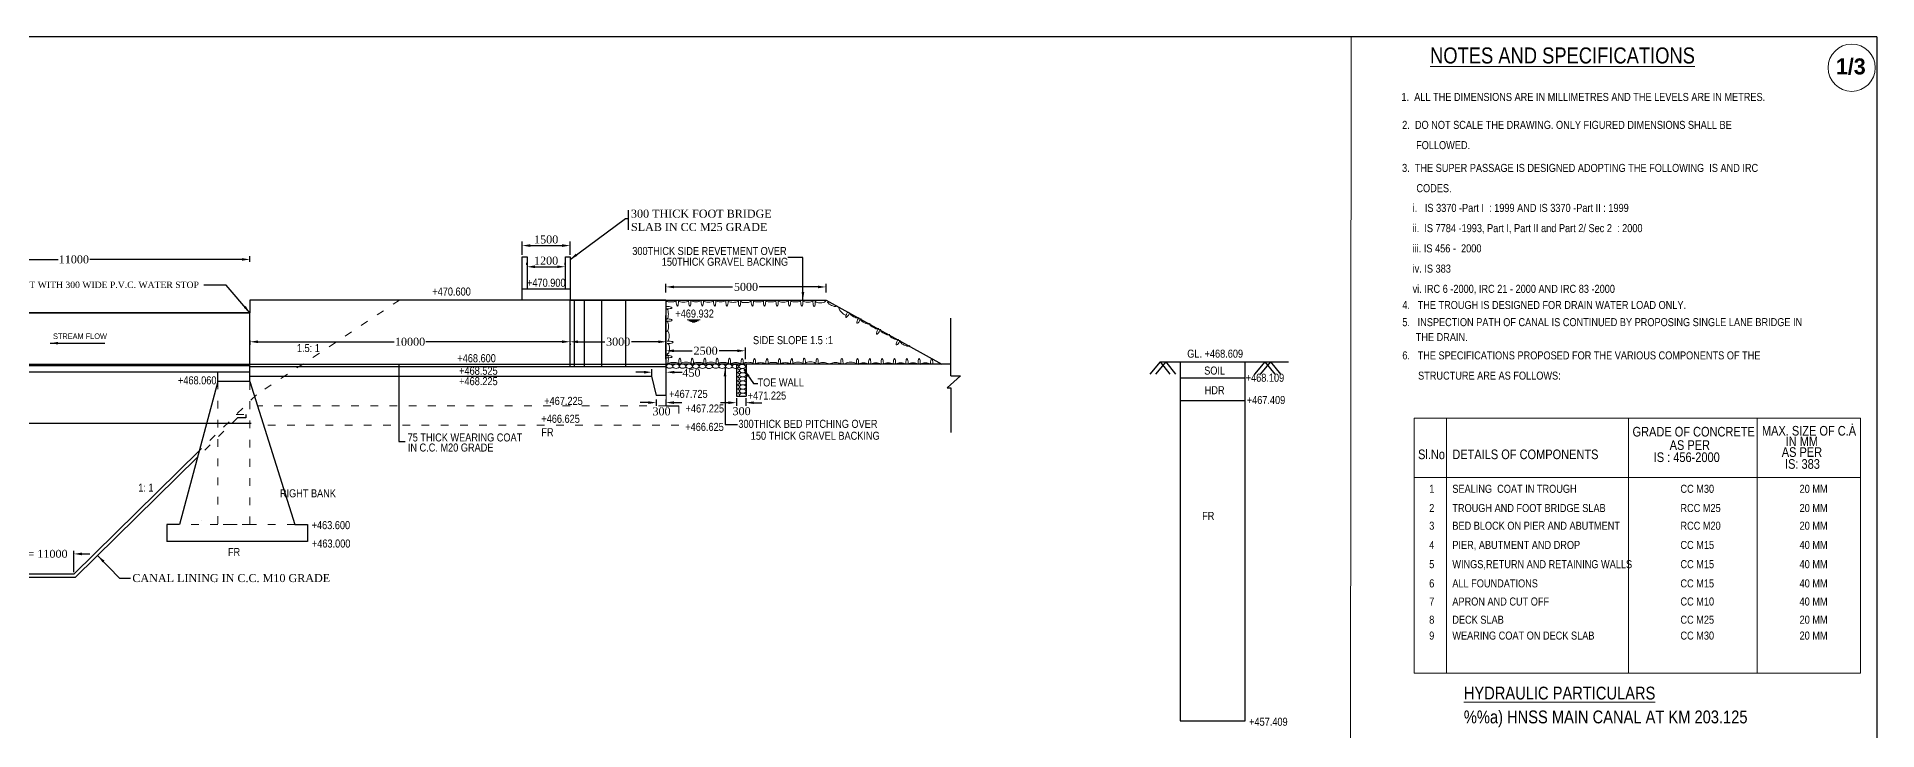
# Model space of a CAD drawing. Header units: millimetres. Extents: x 80 to 6605, y 46 to 2491.
# Drawn here: x 5861 to 6436, y 1141 to 1358 of the extents above; entities that cross this region are included whole.
import ezdxf
from ezdxf.enums import TextEntityAlignment as Align

# ---------------------------------------------------------------- set-up
doc = ezdxf.new("R2010")
doc.units = ezdxf.units.MM
doc.linetypes.add('ACAD_ISO03W100', pattern=[30, 12, -18])
for name, color, linetype in [('Caption', 242, 'Continuous'), ('MAIN', 7, 'Continuous'), ('STEEL', 5, 'Continuous'), ('TEXT_GENERAL', 4, 'Continuous')]:
    doc.layers.add(name, color=color, linetype=linetype)
doc.styles.add('ABADI', font='')
doc.styles.add('ARIAL NARROW', font='ARIALN.TTF')
doc.styles.add('arn', font='ARIALN.TTF')
doc.styles.add('CITYBLUEPR', font='cityb___.ttf')
doc.styles.get("Standard").update_dxf_attribs({"font": 'times.ttf', "height": 2.5})
doc.styles.add('TNR_2.5', font='times.ttf', dxfattribs={"height": 2.5})
doc.styles.get('ABADI').set_extended_font_data('Abadi MT Condensed Light')
doc.dimstyles.new('ISO-25', dxfattribs={"dimtxt": 2.5, "dimasz": 2.5, "dimexe": 1.25, "dimexo": 0.625, "dimtad": 1, "dimlfac": 25, "dimtxsty": 'Standard', "dimcen": 2.5, "dimadec": 0, "dimazin": 0, "dimtfac": 1, "dimtmove": 0, "dimatfit": 3, "dimfxl": 1, "dimarcsym": 0})
doc.dimstyles.new('STANDARD$7', dxfattribs={"dimtxt": 2, "dimasz": 2, "dimexe": 1.25, "dimexo": 0.625, "dimtad": 1, "dimdec": 0, "dimlfac": 0.5, "dimdsep": 46, "dimtxsty": 'Standard', "dimcen": 2.5, "dimadec": 0, "dimazin": 0, "dimtfac": 1, "dimtdec": 0, "dimtmove": 0, "dimatfit": 3, "dimfxl": 1, "dimtolj": 1, "dimtzin": 0, "dimarcsym": 0})
doc.dimstyles.new('STYLE_ESH', dxfattribs={"dimtxt": 2.5, "dimasz": 2.5, "dimexe": 1, "dimexo": 0.625, "dimtad": 0, "dimtih": 1, "dimtoh": 1, "dimdec": 0, "dimlfac": 100, "dimzin": 9, "dimdsep": 46, "dimtxsty": 'TNR_2.5', "dimcen": 2.5, "dimadec": 0, "dimazin": 2, "dimtfac": 1, "dimtdec": 0, "dimtofl": 0, "dimtmove": 2, "dimatfit": 3, "dimfxl": 1, "dimarcsym": 0})

# ---------------------------------------------------------------- blocks, each defined once
blk = doc.blocks.new('*D102')
at = {"color": 0, "lineweight": -2, "transparency": 16777216}
for p, q in [((5760.44, 1196.45), (5757.94, 1196.45)), ((5762.94, 1190.74), (5762.94, 1197.45)), ((5872.94, 1190.74), (5872.94, 1197.45)), ((5875.44, 1196.45), (5877.94, 1196.45))]:
    blk.add_line(p, q, dxfattribs=at)
at = {"color": 0, "transparency": 16777216}
for points in [[(5760.44, 1196.86), (5760.44, 1196.03), (5762.94, 1196.45)], [(5875.44, 1196.86), (5875.44, 1196.03), (5872.94, 1196.45)]]:
    blk.add_solid(points, dxfattribs=at)
at = {"layer": 'Defpoints', "color": 0, "transparency": 16777216}
for p in [(5872.94, 1196.45), (5762.94, 1190.12), (5872.94, 1190.12)]:
    blk.add_point(p, dxfattribs=at)
at = {"color": 0, "transparency": 16777216, "insert": (5817.94, 1196.45), "char_height": 2.5, "attachment_point": 5, "style": 'TNR_2.5'}
blk.add_mtext('BED WIDTH AT THE LOCATION OF THE STRUCTURE = 11000', dxfattribs=at)
blk = doc.blocks.new('*D113')
at = {"color": 0, "lineweight": -2, "transparency": 16777216}
for p, q in [((6057.83, 1257.27), (6057.83, 1260.85)), ((6060.33, 1259.85), (6066.05, 1259.85)), ((6080.18, 1259.85), (6074.47, 1259.85)), ((6082.68, 1257.27), (6082.68, 1260.85))]:
    blk.add_line(p, q, dxfattribs=at)
at = {"color": 0, "transparency": 16777216}
for points in [[(6060.33, 1260.26), (6060.33, 1259.43), (6057.83, 1259.85)], [(6080.18, 1260.26), (6080.18, 1259.43), (6082.68, 1259.85)]]:
    blk.add_solid(points, dxfattribs=at)
at = {"layer": 'Defpoints', "color": 0, "transparency": 16777216}
for p in [(6057.83, 1259.85), (6057.83, 1256.65), (6082.68, 1256.65)]:
    blk.add_point(p, dxfattribs=at)
at = {"color": 0, "transparency": 16777216, "insert": (6070.26, 1259.85), "char_height": 2.5, "attachment_point": 5, "style": 'TNR_2.5'}
blk.add_mtext('2500', dxfattribs=at)
blk = doc.blocks.new('*D111')
at = {"color": 0, "lineweight": -2, "transparency": 16777216}
for p, q in [((6050.97, 1253.16), (6048.47, 1253.16)), ((6053.47, 1251.73), (6053.47, 1254.16)), ((6057.95, 1251.73), (6057.95, 1254.16)), ((6060.45, 1253.16), (6062.95, 1253.16))]:
    blk.add_line(p, q, dxfattribs=at)
at = {"color": 0, "transparency": 16777216}
for points in [[(6050.97, 1253.57), (6050.97, 1252.74), (6053.47, 1253.16)], [(6060.45, 1253.57), (6060.45, 1252.74), (6057.95, 1253.16)]]:
    blk.add_solid(points, dxfattribs=at)
at = {"layer": 'Defpoints', "color": 0, "transparency": 16777216}
for p in [(6053.47, 1253.16), (6053.47, 1251.11), (6057.95, 1251.11)]:
    blk.add_point(p, dxfattribs=at)
at = {"color": 0, "transparency": 16777216, "insert": (6065.83, 1252.96), "char_height": 2.5, "attachment_point": 5, "style": 'TNR_2.5'}
blk.add_mtext('450', dxfattribs=at)
blk = doc.blocks.new('*D112')
at = {"color": 0, "lineweight": -2, "transparency": 16777216}
for p, q in [((6077.39, 1243.65), (6074.89, 1243.65)), ((6079.89, 1245.05), (6079.89, 1242.65)), ((6082.81, 1245.05), (6082.81, 1242.65)), ((6085.31, 1243.65), (6087.81, 1243.65))]:
    blk.add_line(p, q, dxfattribs=at)
at = {"color": 0, "transparency": 16777216}
for points in [[(6077.39, 1244.07), (6077.39, 1243.23), (6079.89, 1243.65)], [(6085.31, 1244.07), (6085.31, 1243.23), (6082.81, 1243.65)]]:
    blk.add_solid(points, dxfattribs=at)
at = {"layer": 'Defpoints', "color": 0, "transparency": 16777216}
for p in [(6079.89, 1245.67), (6079.89, 1243.65), (6082.81, 1245.67)]:
    blk.add_point(p, dxfattribs=at)
at = {"color": 0, "transparency": 16777216, "insert": (6081.49, 1240.99), "char_height": 2.5, "attachment_point": 5, "style": 'TNR_2.5'}
blk.add_mtext('300', dxfattribs=at)
blk = doc.blocks.new('*D114')
at = {"color": 0, "lineweight": -2, "transparency": 16777216}
for p, q in [((6057.86, 1277.99), (6057.86, 1280.78)), ((6060.36, 1279.78), (6078.7, 1279.78)), ((6105.36, 1279.78), (6087.02, 1279.78)), ((6107.86, 1277.99), (6107.86, 1280.78))]:
    blk.add_line(p, q, dxfattribs=at)
at = {"color": 0, "transparency": 16777216}
for points in [[(6060.36, 1280.19), (6060.36, 1279.36), (6057.86, 1279.78)], [(6105.36, 1280.19), (6105.36, 1279.36), (6107.86, 1279.78)]]:
    blk.add_solid(points, dxfattribs=at)
at = {"layer": 'Defpoints', "color": 0, "transparency": 16777216}
for p in [(6057.86, 1277.37), (6107.86, 1279.78), (6107.86, 1277.37)]:
    blk.add_point(p, dxfattribs=at)
at = {"color": 0, "transparency": 16777216, "insert": (6082.86, 1279.78), "char_height": 2.5, "attachment_point": 5, "style": 'TNR_2.5'}
blk.add_mtext('5000', dxfattribs=at)
blk = doc.blocks.new('*D115')
at = {"color": 0, "lineweight": -2, "ltscale": 6, "transparency": 16777216}
for p, q in [((6012.98, 1289.8), (6012.98, 1293.93)), ((6027.94, 1289.8), (6027.94, 1293.93)), ((6015.48, 1292.68), (6025.44, 1292.68))]:
    blk.add_line(p, q, dxfattribs=at)
at = {"color": 0, "ltscale": 6, "transparency": 16777216}
for points in [[(6015.48, 1293.1), (6015.48, 1292.26), (6012.98, 1292.68)], [(6025.44, 1293.1), (6025.44, 1292.26), (6027.94, 1292.68)]]:
    blk.add_solid(points, dxfattribs=at)
at = {"layer": 'Defpoints', "color": 0, "ltscale": 6, "transparency": 16777216}
for p in [(6012.98, 1289.18), (6027.94, 1292.68), (6027.94, 1289.18)]:
    blk.add_point(p, dxfattribs=at)
at = {"color": 0, "ltscale": 6, "transparency": 16777216, "insert": (6020.46, 1294.58), "char_height": 2.5, "attachment_point": 5}
blk.add_mtext('1500', dxfattribs=at)
blk = doc.blocks.new('*D116')
at = {"color": 0, "lineweight": -2, "ltscale": 6, "transparency": 16777216}
for p, q in [((6014.45, 1286.7), (6014.45, 1287.32)), ((6016.95, 1286.07), (6023.91, 1286.07)), ((6026.41, 1286.7), (6026.41, 1287.32))]:
    blk.add_line(p, q, dxfattribs=at)
at = {"color": 0, "ltscale": 6, "transparency": 16777216}
for points in [[(6016.95, 1286.49), (6016.95, 1285.66), (6014.45, 1286.07)], [(6023.91, 1286.49), (6023.91, 1285.66), (6026.41, 1286.07)]]:
    blk.add_solid(points, dxfattribs=at)
at = {"layer": 'Defpoints', "color": 0, "ltscale": 6, "transparency": 16777216}
for p in [(6014.45, 1286.07), (6026.41, 1286.07), (6026.41, 1286.07)]:
    blk.add_point(p, dxfattribs=at)
at = {"color": 0, "ltscale": 6, "transparency": 16777216, "insert": (6020.43, 1287.97), "char_height": 2.5, "attachment_point": 5}
blk.add_mtext('1200', dxfattribs=at)
blk = doc.blocks.new('*D212')
at = {"color": 0, "lineweight": -2, "transparency": 16777216}
for p, q in [((5817.94, 1283.24), (5817.94, 1289.36)), ((5820.44, 1288.36), (5867.99, 1288.36)), ((5925.44, 1288.36), (5877.9, 1288.36)), ((5927.94, 1287.62), (5927.94, 1289.36))]:
    blk.add_line(p, q, dxfattribs=at)
at = {"color": 0, "transparency": 16777216}
for points in [[(5820.44, 1288.78), (5820.44, 1287.95), (5817.94, 1288.36)], [(5925.44, 1288.78), (5925.44, 1287.95), (5927.94, 1288.36)]]:
    blk.add_solid(points, dxfattribs=at)
at = {"layer": 'Defpoints', "color": 0, "transparency": 16777216}
for p in [(5927.94, 1288.36), (5817.94, 1282.62), (5927.94, 1286.99)]:
    blk.add_point(p, dxfattribs=at)
at = {"color": 0, "transparency": 16777216, "insert": (5872.94, 1288.36), "char_height": 2.5, "attachment_point": 5, "style": 'TNR_2.5'}
blk.add_mtext('11000', dxfattribs=at)
blk = doc.blocks.new('*D216')
at = {"color": 0, "lineweight": -2, "transparency": 16777216}
for p, q in [((5927.94, 1263.03), (5927.94, 1261.66)), ((5930.44, 1262.66), (5972.99, 1262.66)), ((6025.44, 1262.66), (5982.9, 1262.66)), ((6027.94, 1262.03), (6027.94, 1261.66))]:
    blk.add_line(p, q, dxfattribs=at)
at = {"color": 0, "transparency": 16777216}
for points in [[(5930.44, 1263.08), (5930.44, 1262.24), (5927.94, 1262.66)], [(6025.44, 1263.08), (6025.44, 1262.24), (6027.94, 1262.66)]]:
    blk.add_solid(points, dxfattribs=at)
at = {"layer": 'Defpoints', "color": 0, "transparency": 16777216}
for p in [(5927.94, 1263.66), (5927.94, 1262.66), (6027.94, 1262.66)]:
    blk.add_point(p, dxfattribs=at)
at = {"color": 0, "transparency": 16777216, "insert": (5977.94, 1262.66), "char_height": 2.5, "attachment_point": 5, "style": 'TNR_2.5'}
blk.add_mtext('10000', dxfattribs=at)
blk = doc.blocks.new('*D254')
at = {"color": 0, "lineweight": -2, "transparency": 16777216}
for p, q in [((6052.35, 1243.68), (6049.85, 1243.68)), ((6054.85, 1244.65), (6054.85, 1242.68)), ((6057.85, 1244.65), (6057.85, 1242.68)), ((6060.35, 1243.68), (6062.85, 1243.68))]:
    blk.add_line(p, q, dxfattribs=at)
at = {"color": 0, "transparency": 16777216}
for points in [[(6052.35, 1244.09), (6052.35, 1243.26), (6054.85, 1243.68)], [(6060.35, 1244.09), (6060.35, 1243.26), (6057.85, 1243.68)]]:
    blk.add_solid(points, dxfattribs=at)
at = {"layer": 'Defpoints', "color": 0, "transparency": 16777216}
for p in [(6054.85, 1245.27), (6057.85, 1245.27), (6057.85, 1243.68)]:
    blk.add_point(p, dxfattribs=at)
at = {"color": 0, "transparency": 16777216, "insert": (6056.49, 1240.94), "char_height": 2.5, "attachment_point": 5, "style": 'TNR_2.5'}
blk.add_mtext('300', dxfattribs=at)
blk = doc.blocks.new('*D255')
at = {"color": 0, "lineweight": -2, "transparency": 16777216}
for p, q in [((6027.94, 1263.28), (6027.94, 1263.66)), ((6030.44, 1262.66), (6038.77, 1262.66)), ((6055.44, 1262.66), (6047.12, 1262.66)), ((6057.94, 1263.28), (6057.94, 1263.66))]:
    blk.add_line(p, q, dxfattribs=at)
at = {"color": 0, "transparency": 16777216}
for points in [[(6030.44, 1263.08), (6030.44, 1262.24), (6027.94, 1262.66)], [(6055.44, 1263.08), (6055.44, 1262.24), (6057.94, 1262.66)]]:
    blk.add_solid(points, dxfattribs=at)
at = {"layer": 'Defpoints', "color": 0, "transparency": 16777216}
for p in [(6027.94, 1262.66), (6057.94, 1262.66), (6057.94, 1262.66)]:
    blk.add_point(p, dxfattribs=at)
at = {"color": 0, "transparency": 16777216, "insert": (6042.94, 1262.66), "char_height": 2.5, "attachment_point": 5, "style": 'TNR_2.5'}
blk.add_mtext('3000', dxfattribs=at)

msp = doc.modelspace()

# ---------------------------------------------------------------- linework, layer by layer
at = {"color": 0}
for p, q in [((6436.08736, 1357.83356), (5426.32373, 1357.83356)), ((6436.18376, 767.83356), (6436.18376, 1357.83356)), ((5587.94263, 1271.67567), (5927.94263, 1271.67567)), ((5927.94263, 1271.67567), (5707.94263, 1271.67567)), ((6027.94263, 1275.67567), (5927.94263, 1275.67567)), ((5927.94263, 1275.67567), (5927.94263, 1271.67567)), ((5927.94263, 1250.27567), (5927.94263, 1271.67567)), ((6057.86137, 1275.67567), (6015.23833, 1275.67567)), ((6027.94263, 1275.67567), (6057.94263, 1275.67567)), ((6027.94263, 1254.92567), (6027.94263, 1275.67567)), ((6029.35113, 1254.92567), (6029.35113, 1275.67567)), ((6032.4029, 1254.92567), (6032.4029, 1275.67567)), ((6037.80216, 1254.92567), (6037.80216, 1275.67567)), ((6045.31417, 1254.92567), (6045.31417, 1275.67567)), ((6057.86137, 1275.67567), (6107.86137, 1275.67567)), ((6057.97622, 1249.38784), (6057.86137, 1270.88784)), ((6057.94263, 1245.92567), (6057.94263, 1275.67567)), ((6107.86137, 1275.67567), (6144.01495, 1255.63906)), ((6146.87135, 1251.97861), (6146.87135, 1270.05577)), ((5707.94263, 1255.67567), (5927.94263, 1255.67567)), ((5707.94263, 1255.27567), (5927.94263, 1255.27567)), ((5707.94263, 1253.27567), (5927.94263, 1253.27567)), ((5917.94263, 1250.27567), (5917.94263, 1253.27567)), ((5927.94263, 1255.67567), (6057.94263, 1255.67567)), ((5927.94263, 1254.92567), (6057.94263, 1254.92567)), ((6146.87135, 1255.63784), (6057.94263, 1255.67567)), ((6079.88932, 1255.67034), (6079.88932, 1245.67034)), ((6082.88932, 1255.67034), (6082.88932, 1245.67034)), ((6212.22445, 1256.36636), (6208.99245, 1252.58983)), ((6214.01145, 1256.36636), (6210.77945, 1252.58983)), ((6212.22445, 1256.36636), (6243.79267, 1256.36636)), ((6212.22445, 1256.36636), (6215.27689, 1252.58983)), ((6212.31943, 1256.36636), (6219.75378, 1256.36636)), ((6214.01145, 1256.36636), (6217.0639, 1252.58983)), ((6218.46049, 1256.48103), (6218.46049, 1144.36636)), ((6238.79267, 1144.36636), (6238.79267, 1256.36636)), ((6238.79267, 1256.36636), (6252.27824, 1256.36636)), ((6244.94442, 1256.36636), (6241.71242, 1252.58983)), ((6246.73142, 1256.36636), (6243.49942, 1252.58983)), ((6244.94442, 1256.36636), (6247.99686, 1252.58983)), ((6246.73142, 1256.36636), (6249.78386, 1252.58983)), ((5917.94263, 1250.27567), (5905.94263, 1205.67567)), ((5927.94263, 1250.27567), (5917.94263, 1250.27567)), ((5927.94263, 1251.92567), (6053.32778, 1251.92567)), ((5927.94263, 1250.27567), (5941.94263, 1205.67567)), ((6053.32778, 1251.92567), (6054.82778, 1245.92567)), ((6149.87135, 1251.97861), (6145.69713, 1248.23611)), ((6145.69713, 1248.23611), (6146.87135, 1248.23611)), ((6146.87135, 1251.97861), (6149.87135, 1251.97861)), ((6146.87135, 1248.23611), (6146.87135, 1237.47685)), ((6146.87135, 1248.23611), (6146.87135, 1238.75036)), ((6146.87135, 1248.23611), (6146.87135, 1234.36928)), ((6218.46049, 1251.36636), (6238.79267, 1251.36636)), ((6057.94263, 1245.92567), (6054.82778, 1245.92567)), ((6057.94263, 1242.67567), (6061.94263, 1242.67567)), ((6079.88932, 1245.67034), (6082.88932, 1245.67034)), ((6218.46049, 1244.36636), (6238.79267, 1244.36636)), ((5928.29718, 1237.11567), (5817.94263, 1237.11567)), ((5926.67268, 1238.93982), (5924.08162, 1238.93982)), ((5926.67268, 1239.93982), (5926.67268, 1238.93982)), ((5912.10485, 1228.57856), (5872.94263, 1190.11567)), ((5911.59227, 1226.67349), (5873.35158, 1189.11567)), ((5901.94263, 1205.67567), (5901.94263, 1200.27567)), ((5905.94263, 1205.67567), (5901.94263, 1205.67567)), ((5912.94263, 1206.8718), (5912.94263, 1206.8718)), ((5941.94263, 1205.67567), (5945.94263, 1205.67567)), ((5945.94263, 1205.67567), (5945.94263, 1200.27567)), ((5945.94263, 1200.27567), (5901.94263, 1200.27567)), ((5872.94263, 1190.11567), (5820.44263, 1190.11567)), ((5873.35158, 1189.11567), (5820.44263, 1189.11567)), ((6218.46049, 1144.36636), (6238.79267, 1144.36636)), ((6218.46049, 1144.36636), (6238.79267, 1144.36636))]:
    msp.add_line(p, q, dxfattribs=at)
at = {"color": 0, "lineweight": 5}
msp.add_line((6271.33213, 767.83356), (6271.90548, 1357.83356), dxfattribs=at)
at = {"color": 0, "ltscale": 6}
for p, q in [((6046.06081, 1303.6838), (6046.06081, 1297.60901)), ((6012.98228, 1279.17567), (6012.98228, 1289.17567)), ((6012.98228, 1289.17567), (6014.48228, 1289.17567)), ((6014.48228, 1289.17567), (6014.48228, 1279.17567)), ((6026.44263, 1279.17567), (6026.44263, 1289.17567)), ((6026.44263, 1289.17567), (6027.94263, 1289.17567)), ((6027.94263, 1289.17567), (6027.94263, 1275.67567)), ((6012.98228, 1275.67567), (6012.98228, 1279.17567)), ((6012.98228, 1279.17567), (6027.98228, 1279.17567)), ((6027.98228, 1279.17567), (6027.98228, 1277.17567))]:
    msp.add_line(p, q, dxfattribs=at)
at = {"color": 0, "linetype": 'ByBlock', "lineweight": 9, "ltscale": 10}
msp.add_line((6428.26898, 1236.93252), (6428.5875, 1236.93252), dxfattribs=at)
at = {"color": 0, "lineweight": 5, "extrusion": (0, 0, -1)}
for centre, major_axis, ratio, start_param, end_param in [((6059.45972, 1275.61779), (-1.60801, 0), 0.328798741, 3.031898939, 6.392879022), ((6058.29067, 1273.28489), (1.5163, 0), 0.238983774, 4.478047346, 8.088323268), ((6058.10328, 1271.3136), (0, 1.60801), 0.328798741, -0.284518735, 3.426111389), ((6061.43671, 1275.32358), (0, -1.5163), 0.238983774, 4.478047346, 8.088323268), ((6063.33254, 1275.52726), (1.60801, 0), 0.328798741, -0.284518735, 3.426111389), ((6065.30383, 1275.33988), (0, -1.5163), 0.238983774, 4.478047346, 8.088323268), ((6067.25157, 1275.63408), (-1.60801, 0), 0.328798741, 3.031898939, 6.392879022), ((6069.22855, 1275.33988), (0, -1.5163), 0.238983774, 4.478047346, 8.088323268), ((6071.12439, 1275.54356), (1.60801, 0), 0.328798741, -0.284518735, 3.426111389), ((6073.09477, 1275.33988), (0, -1.5163), 0.238983774, 4.478047346, 8.088323268), ((6074.95191, 1275.63408), (-1.60801, 0), 0.328798741, 3.031898939, 6.392879022), ((6076.92889, 1275.33988), (0, -1.5163), 0.238983774, 4.478047346, 8.088323268), ((6078.88022, 1275.48911), (-1.60801, 0), 0.328798741, 3.031898939, 6.392879022), ((6080.85721, 1275.19491), (0, -1.5163), 0.238983774, 4.478047346, 8.088323268), ((6082.75305, 1275.39859), (1.60801, 0), 0.328798741, -0.284518735, 3.426111389), ((6084.8646, 1275.3097), (0, -1.5163), 0.238983774, 4.478047346, 8.088323268), ((6086.72173, 1275.60391), (-1.60801, 0), 0.328798741, 3.031898939, 6.392879022), ((6088.66948, 1275.3097), (0, -1.5163), 0.238983774, 4.478047346, 8.088323268), ((6090.61721, 1275.60391), (-1.60801, 0), 0.328798741, 3.031898939, 6.392879022), ((6092.5942, 1275.3097), (0, -1.5163), 0.238983774, 4.478047346, 8.088323268), ((6094.49003, 1275.51339), (1.60801, 0), 0.328798741, -0.284518735, 3.426111389), ((6096.46042, 1275.3097), (0, -1.5163), 0.238983774, 4.478047346, 8.088323268), ((6098.31755, 1275.60391), (-1.60801, 0), 0.328798741, 3.031898939, 6.392879022), ((6100.29454, 1275.3097), (0, -1.5163), 0.238983774, 4.478047346, 8.088323268), ((6102.19037, 1275.51339), (1.60801, 0), 0.328798741, -0.284518735, 3.426111389), ((6104.15071, 1275.15429), (0, -1.5163), 0.238983774, 4.478047346, 8.088323268), ((6106.04654, 1275.35797), (1.60801, 0), 0.328798741, -0.284518735, 3.426111389), ((6058.30696, 1269.41777), (1.5163, 0), 0.238983774, 4.478047346, 8.088323268), ((6058.11957, 1267.44648), (0, 1.60801), 0.328798741, -0.284518735, 3.426111389), ((6058.32884, 1264.44209), (0, -1.60801), 0.328798741, 3.031898939, 6.392879022), ((6058.08759, 1257.23619), (0, -1.60801), 0.328798741, 3.031898939, 6.392879022), ((6058.62304, 1262.49436), (1.5163, 0), 0.238983774, 4.478047346, 8.088323268), ((6058.43566, 1260.52306), (0, 1.60801), 0.328798741, -0.284518735, 3.426111389), ((6058.32325, 1258.00064), (1.5163, 0), 0.238983774, 4.478047346, 8.088323268)]:
    msp.add_ellipse(centre, major_axis=major_axis, ratio=ratio, start_param=start_param, end_param=end_param, dxfattribs=at)
at = {"color": 0, "lineweight": 5}
for centre, major_axis, ratio, start_param, end_param in [((6109.83557, 1274.48207), (1.45621, -0.68202), 0.328798741, 3.031898939, 6.392879022), ((6113.04861, 1272.23819), (-1.09738, 1.17536), 0.328798741, -0.284518735, 3.426111389), ((6114.79171, 1271.61952), (-0.70635, -1.34173), 0.238983774, 4.478047346, 8.088323268), ((6116.67814, 1270.95889), (1.42288, -0.74908), 0.328798741, 3.031898939, 6.392879022), ((6118.26458, 1269.79122), (-0.70635, -1.34173), 0.238983774, 4.478047346, 8.088323268), ((6120.0962, 1269.03873), (-1.42288, 0.74908), 0.328798741, -0.284518735, 3.426111389), ((6122.92129, 1267.53247), (1.42288, -0.74908), 0.328798741, 3.031898939, 6.392879022), ((6124.42755, 1266.40701), (-0.70635, -1.34173), 0.238983774, 4.478047346, 8.088323268), ((6126.26597, 1265.66936), (-1.42288, 0.74908), 0.328798741, -0.284518735, 3.426111389), ((6129.07519, 1264.12256), (1.42288, -0.74908), 0.328798741, 3.031898939, 6.392879022), ((6130.58145, 1262.9971), (-0.70635, -1.34173), 0.238983774, 4.478047346, 8.088323268), ((6132.54023, 1262.09963), (1.45621, -0.68202), 0.328798741, 3.031898939, 6.392879022), ((6060.24442, 1255.70957), (-1.60801, 0), 0.328798741, 3.031898939, 6.392879022), ((6062.2214, 1256.00378), (0, 1.5163), 0.238983774, 4.478047346, 8.088323268), ((6064.11724, 1255.8001), (1.60801, 0), 0.328798741, -0.284518735, 3.426111389), ((6066.08853, 1255.98748), (0, 1.5163), 0.238983774, 4.478047346, 8.088323268), ((6068.03627, 1255.69328), (-1.60801, 0), 0.328798741, 3.031898939, 6.392879022), ((6070.01325, 1255.98748), (0, 1.5163), 0.238983774, 4.478047346, 8.088323268), ((6071.90909, 1255.7838), (1.60801, 0), 0.328798741, -0.284518735, 3.426111389), ((6073.87947, 1255.98748), (0, 1.5163), 0.238983774, 4.478047346, 8.088323268), ((6075.7366, 1255.69328), (-1.60801, 0), 0.328798741, 3.031898939, 6.392879022), ((6077.71359, 1255.98748), (0, 1.5163), 0.238983774, 4.478047346, 8.088323268), ((6079.67407, 1255.63473), (-1.60801, 0), 0.328798741, 3.031898939, 6.392879022), ((6081.65106, 1255.92893), (0, 1.5163), 0.238983774, 4.478047346, 8.088323268), ((6083.54689, 1255.72525), (1.60801, 0), 0.328798741, -0.284518735, 3.426111389), ((6085.51818, 1255.91264), (0, 1.5163), 0.238983774, 4.478047346, 8.088323268), ((6087.46592, 1255.61843), (-1.60801, 0), 0.328798741, 3.031898939, 6.392879022), ((6089.44291, 1255.91264), (0, 1.5163), 0.238983774, 4.478047346, 8.088323268), ((6091.33874, 1255.70896), (1.60801, 0), 0.328798741, -0.284518735, 3.426111389), ((6093.30912, 1255.91264), (0, 1.5163), 0.238983774, 4.478047346, 8.088323268), ((6095.16626, 1255.61843), (-1.60801, 0), 0.328798741, 3.031898939, 6.392879022), ((6097.14324, 1255.91264), (0, 1.5163), 0.238983774, 4.478047346, 8.088323268), ((6099.09458, 1255.7634), (-1.60801, 0), 0.328798741, 3.031898939, 6.392879022), ((6101.07156, 1256.05761), (0, 1.5163), 0.238983774, 4.478047346, 8.088323268), ((6102.9674, 1255.85393), (1.60801, 0), 0.328798741, -0.284518735, 3.426111389), ((6105.07895, 1255.94281), (0, 1.5163), 0.238983774, 4.478047346, 8.088323268), ((6106.93609, 1255.6486), (-1.60801, 0), 0.328798741, 3.031898939, 6.392879022), ((6110.83156, 1255.6486), (-1.60801, 0), 0.328798741, 3.031898939, 6.392879022), ((6112.80855, 1255.94281), (0, 1.5163), 0.238983774, 4.478047346, 8.088323268), ((6115.58193, 1255.78426), (1.60801, 0), 0.328798741, -0.284518735, 3.426111389), ((6117.69348, 1255.87314), (0, 1.5163), 0.238983774, 4.478047346, 8.088323268), ((6119.55062, 1255.57893), (-1.60801, 0), 0.328798741, 3.031898939, 6.392879022), ((6121.49836, 1255.87314), (0, 1.5163), 0.238983774, 4.478047346, 8.088323268), ((6123.4461, 1255.57893), (-1.60801, 0), 0.328798741, 3.031898939, 6.392879022), ((6125.42308, 1255.87314), (0, 1.5163), 0.238983774, 4.478047346, 8.088323268), ((6127.28022, 1255.57893), (-1.60801, 0), 0.328798741, 3.031898939, 6.392879022), ((6129.22796, 1255.87314), (0, 1.5163), 0.238983774, 4.478047346, 8.088323268), ((6131.17569, 1255.57893), (-1.60801, 0), 0.328798741, 3.031898939, 6.392879022), ((6133.15268, 1255.87314), (0, 1.5163), 0.238983774, 4.478047346, 8.088323268), ((6135.00981, 1255.57893), (-1.60801, 0), 0.328798741, 3.031898939, 6.392879022), ((6136.95756, 1255.87314), (0, 1.5163), 0.238983774, 4.478047346, 8.088323268), ((6138.90529, 1255.57893), (-1.60801, 0), 0.328798741, 3.031898939, 6.392879022), ((6140.88228, 1255.87314), (0, 1.5163), 0.238983774, 4.478047346, 8.088323268)]:
    msp.add_ellipse(centre, major_axis=major_axis, ratio=ratio, start_param=start_param, end_param=end_param, dxfattribs=at)
at = {"layer": 'Caption', "color": 0, "lineweight": 5, "ltscale": 0.01}
msp.add_line((6436.14152, 1347.85369), (6436.14152, 767.83356), dxfattribs=at)
at = {"layer": 'MAIN', "color": 0, "linetype": 'Continuous', "lineweight": 9}
for p, q in [((6291.5415, 1238.77895), (6291.54134, 1159.22245)), ((6301.64442, 1238.77895), (6301.64437, 1159.22243)), ((6358.53352, 1238.77895), (6358.53346, 1159.22231)), ((6398.64862, 1238.77895), (6398.64858, 1159.22223)), ((6431.00777, 1238.77895), (6431.00772, 1159.22217)), ((6291.54146, 1220.32461), (6431.00777, 1220.32461)), ((6291.54134, 1159.22245), (6431.00777, 1159.22217))]:
    msp.add_line(p, q, dxfattribs=at)
at = {"layer": 'MAIN', "color": 0, "lineweight": 9}
msp.add_line((6291.5415, 1238.77895), (6431.00777, 1238.77895), dxfattribs=at)
at = {"layer": 'STEEL', "color": 0, "lineweight": 5}
msp.add_circle((6428.22654, 1348.19296), 7.37169, dxfattribs=at)
at = {"layer": 'TEXT_GENERAL', "color": 0, "lineweight": 5}
for p, q in [((6436.14152, 1347.85369), (6436.18376, 767.83356)), ((6436.08998, 1316.22842), (6436.08736, 767.83356)), ((6068.50751, 1269.48218), (6064.50751, 1269.48218)), ((6068.00751, 1269.23218), (6065.00751, 1269.23218)), ((6067.50751, 1268.98218), (6065.50751, 1268.98218)), ((6067.00751, 1268.73218), (6066.00751, 1268.73218))]:
    msp.add_line(p, q, dxfattribs=at)
at = {"layer": 'TEXT_GENERAL', "color": 0, "linetype": 'ACAD_ISO03W100', "lineweight": 5, "ltscale": 0.2}
for p, q in [((5927.94263, 1205.67567), (5927.94263, 1271.67567)), ((5974.64465, 1275.67567), (5929.96082, 1246.11567)), ((5917.94263, 1250.27567), (5917.94263, 1205.67567)), ((5929.96082, 1246.11567), (5912.10485, 1228.57856)), ((6057.94263, 1242.67567), (5930.32828, 1242.67567)), ((6057.94263, 1245.92567), (6057.94263, 1242.67567)), ((6061.94263, 1242.67567), (6061.94263, 1236.67567)), ((5924.08162, 1238.93982), (5911.59227, 1226.67349)), ((5923.67268, 1239.93982), (5926.67268, 1239.93982)), ((6061.94263, 1236.67567), (5932.21169, 1236.67567)), ((5941.94263, 1205.67567), (5905.94263, 1205.67567)), ((5927.94263, 1205.67567), (5917.94263, 1205.67567))]:
    msp.add_line(p, q, dxfattribs=at)
at = {"layer": 'TEXT_GENERAL', "color": 0, "lineweight": 5}
msp.add_arc((6436.04152, 1356.11228), 0.1, 0.00477544, 90, dxfattribs=at)
msp.add_arc((6436.04152, 1356.11228), 0.1, 0.00477544, 90, dxfattribs=at)
for centre in [(6058.95209, 1255.02921), (6061.0145, 1255.00541), (6063.07691, 1255.02921), (6065.13935, 1255.00869), (6067.20178, 1254.98746), (6069.26421, 1254.96581), (6071.32662, 1254.942), (6073.38903, 1255.02921), (6075.45144, 1255.00541), (6077.51387, 1254.98526), (6079.57628, 1254.96145), (6081.63872, 1254.94069), (6081.85811, 1253.65844), (6081.82851, 1251.09392), (6081.84331, 1252.37618), (6081.85811, 1249.81166), (6081.85811, 1248.53416), (6081.90964, 1247.25246)]:
    msp.add_ellipse(centre, major_axis=(-1.03121, 0.0119), ratio=0.621728248, dxfattribs=at)
for centre, start_param, end_param in [((6079.79568, 1253.67862), 1.66890238, 4.62863548), ((6079.76608, 1251.1141), 1.66890238, 4.62863548), ((6079.78088, 1252.39636), 1.66890238, 4.62863548), ((6079.79568, 1249.83184), 1.66890238, 4.62863548), ((6079.79568, 1248.55434), 1.66890238, 4.62863548), ((6079.84721, 1247.27265), 1.66890238, 4.62863548), ((6079.8324, 1245.99039), 2.637590732, 4.62863548), ((6081.89484, 1245.9702), 2.673551177, 6.788353412)]:
    msp.add_ellipse(centre, major_axis=(-1.03121, 0.0119), ratio=0.621728248, start_param=start_param, end_param=end_param, dxfattribs=at)

# ---------------------------------------------------------------- texts
at = {"color": 0, "lineweight": 13, "ltscale": 0.8, "style": 'ABADI'}
msp.add_text('STREAM FLOW', height=1.75, dxfattribs=at).set_placement((5866.43783, 1263.51457))
at = {"color": 0, "lineweight": 9, "style": 'arn'}
for s, p in [('%%UHYDRAULIC PARTICULARS', (6307.07892, 1151.01916)), ('%%a) HNSS MAIN CANAL AT KM 203.125', (6307.07892, 1143.56978))]:
    msp.add_text(s, height=4, dxfattribs=at).set_placement(p)
at = {"color": 0, "char_height": 2.5, "attachment_point": 1}
for s, insert, width, style in [('{\\fTimes New Roman|b0|i0|c0|p18;300 THICK FOOT BRIDGE SLAB IN CC M25 GRADE}', (6046.94241, 1303.89823), 50, 'ABADI'), ('CANAL LINING IN C.C. M10 GRADE', (5891.20522, 1190.16083), 150, 'TNR_2.5')]:
    msp.add_mtext(s, dxfattribs=dict(at, insert=insert, width=width, style=style))
at = {"color": 0, "insert": (5911.99616, 1281.44246), "char_height": 2, "width": 85, "attachment_point": 3}
msp.add_mtext('\\pt46,52;12 THICK JOINT WITH 300 WIDE P.V.C. WATER STOP', dxfattribs=at)
at = {"layer": 'MAIN', "color": 0, "lineweight": 9, "style": 'ARIAL NARROW'}
for s, height, p in [('%%UNOTES AND SPECIFICATIONS', 5, (6296.52464, 1349.52421)), ('GRADE OF CONCRETE', 3, (6359.77066, 1233.09578)), ('MAX. SIZE OF C.A', 3, (6400.18498, 1233.38519)), ('AS PER', 3, (6371.36152, 1228.91182)), ('IN MM', 3, (6407.58859, 1230.07997)), ('Sl.No     ', 3, (6292.77768, 1226.02562)), ('DETAILS OF COMPONENTS', 3, (6303.48501, 1226.02563)), ('IS : 456-2000', 3, (6366.38052, 1225.12391)), ('AS PER', 3, (6406.37284, 1226.72962)), ('IS: 383 ', 3, (6407.39401, 1223.02612))]:
    msp.add_text(s, height=height, dxfattribs=at).set_placement(p)
at = {"layer": 'MAIN', "color": 0, "linetype": 'Continuous', "lineweight": 9, "style": 'ARIAL NARROW'}
for s, p in [('1.  ALL THE DIMENSIONS ARE IN MILLIMETRES AND THE LEVELS ARE IN METRES.', (6287.59188, 1337.82126)), ('2.  DO NOT SCALE THE DRAWING. ONLY FIGURED DIMENSIONS SHALL BE ', (6287.81869, 1329.10162)), ('FOLLOWED.', (6292.16324, 1322.78511)), ('3.  THE SUPER PASSAGE IS DESIGNED ADOPTING THE FOLLOWING  IS AND IRC ', (6287.78458, 1315.66833)), ('CODES.', (6292.26727, 1309.35183)), ('    i.   IS 3370 -Part I  : 1999 AND IS 3370 -Part II : 1999', (6287.89884, 1303.19676)), ('    ii.  IS 7784 -1993, Part I, Part II and Part 2/ Sec 2  : 2000', (6287.89884, 1296.88025)), ('    iii. IS 456 -  2000', (6287.89884, 1290.56374)), ('    iv. IS 383 ', (6287.89884, 1284.24724)), ('    vi. IRC 6 -2000, IRC 21 - 2000 AND IRC 83 -2000', (6287.89884, 1277.93073)), ('4.   THE TROUGH IS DESIGNED FOR DRAIN WATER LOAD ONLY.', (6287.86644, 1272.89036)), ('5.   INSPECTION PATH OF CANAL IS CONTINUED BY PROPOSING SINGLE LANE BRIDGE IN', (6287.86644, 1267.53218)), ('THE DRAIN.', (6292.05065, 1262.85897)), ('6.   THE SPECIFICATIONS PROPOSED FOR THE VARIOUS COMPONENTS OF THE ', (6287.86644, 1257.16145)), ('STRUCTURE ARE AS FOLLOWS:', (6292.79131, 1250.84495)), ('1', (6296.26391, 1215.52346)), ('SEALING  COAT IN TROUGH', (6303.48499, 1215.52346)), ('CC M30', (6374.73459, 1215.52341)), ('20 MM', (6411.9427, 1215.52324)), ('2', (6296.26391, 1209.52346)), ('TROUGH AND FOOT BRIDGE SLAB', (6303.48499, 1209.52346)), ('RCC M25', (6374.73459, 1209.52341)), ('20 MM', (6411.9427, 1209.52324)), ('3', (6296.26391, 1203.99903)), ('BED BLOCK ON PIER AND ABUTMENT ', (6303.48499, 1203.99903)), ('RCC M20', (6374.73459, 1203.99898)), ('20 MM', (6411.9427, 1203.99881)), ('4', (6296.26391, 1197.99903)), ('PIER, ABUTMENT AND DROP', (6303.48499, 1197.99903)), ('CC M15', (6374.73459, 1197.99898)), ('40 MM', (6411.9427, 1197.99881)), ('5', (6296.26391, 1191.99903)), ('WINGS,RETURN AND RETAINING WALLS', (6303.48499, 1191.99903)), ('CC M15', (6374.73459, 1191.99898)), ('40 MM', (6411.9427, 1191.99881)), ('6', (6296.26391, 1185.99903)), ('ALL FOUNDATIONS', (6303.48499, 1185.99903)), ('CC M15', (6374.73459, 1185.99898)), ('40 MM', (6411.9427, 1185.99881)), ('7', (6296.26391, 1180.34518)), ('APRON AND CUT OFF', (6303.48499, 1180.34518)), ('CC M10', (6374.73459, 1180.34513)), ('40 MM', (6411.9427, 1180.34497)), ('8', (6296.26391, 1174.66431)), ('DECK SLAB ', (6303.48499, 1174.66431)), ('CC M25', (6374.73459, 1174.66426)), ('20 MM', (6411.9427, 1174.66409)), ('9', (6296.26391, 1169.70872)), ('WEARING COAT ON DECK SLAB', (6303.48499, 1169.70872)), ('CC M30', (6374.73459, 1169.70867)), ('20 MM', (6411.9427, 1169.7085))]:
    msp.add_text(s, height=2.5, dxfattribs=at).set_placement(p)
at = {"layer": 'TEXT_GENERAL', "color": 0, "lineweight": 5}
for s, height, style, p in [('1/3', 5, 'CITYBLUEPR', (6423.29928, 1346.10659)), ('+470.900', 2.5, 'ARIAL NARROW', (6014.47876, 1279.8373))]:
    msp.add_text(s, height=height, dxfattribs=dict(at, style=style)).set_placement(p)
at = {"layer": 'TEXT_GENERAL', "color": 0, "lineweight": 5, "style": 'ARIAL NARROW'}
for s, p in [('300THICK SIDE REVETMENT OVER', (6047.34945, 1292.24323)), ('150THICK GRAVEL BACKING', (6056.56732, 1288.88691)), ('+469.932', (6060.8042, 1272.71495)), ('+467.725', (6058.86178, 1247.63616)), ('300THICK BED PITCHING OVER', (6080.48769, 1238.29585)), ('75 THICK WEARING COAT', (5977.19088, 1234.05334)), ('IN C.C. M20 GRADE', (5977.24963, 1230.90331)), ('150 THICK GRAVEL BACKING', (6084.36348, 1234.58128))]:
    msp.add_text(s, height=2.5, dxfattribs=at).set_placement(p, align=Align.TOP_LEFT)
for s, p in [('+470.600', (5990.90459, 1278.33727)), ('1.5: 1', (5946.18161, 1260.68386)), ('GL. +468.609', (6229.40159, 1258.95007)), ('SOIL', (6229.2424, 1253.67206)), ('HDR', (6229.2424, 1247.54163)), ('+468.109', (6244.95442, 1251.43623)), ('+471.225', (6089.41084, 1245.87517)), ('+467.409', (6245.28532, 1244.49276)), ('FR', (6020.84579, 1234.44557)), ('1: 1', (5895.43125, 1217.12745)), ('RIGHT BANK', (5946.03912, 1215.3668)), ('FR', (6227.23977, 1208.33233)), ('FR', (5922.96624, 1197.05434)), ('+457.409', (6246.03152, 1144.07133))]:
    msp.add_text(s, height=2.5, dxfattribs=at).set_placement(p, align=Align.MIDDLE)
for s, p in [('SIDE SLOPE 1.5 :1', (6110.04913, 1261.16474)), ('TOE WALL', (6100.94653, 1247.97924))]:
    msp.add_text(s, height=2.5, dxfattribs=at).set_placement(p, align=Align.BOTTOM_RIGHT)
at = {"layer": 'TEXT_GENERAL', "color": 0, "lineweight": 9, "style": 'ARIAL NARROW'}
for s, p in [('+468.600', (5992.71241, 1256.28431)), ('+468.525', (5993.27263, 1252.36475)), ('+468.060', (5905.45203, 1249.37784)), ('+468.225', (5993.2789, 1249.12173)), ('+467.225', (6019.85103, 1242.95527)), ('+467.225', (6063.99366, 1240.59221)), ('+466.625', (6018.94078, 1237.37642)), ('+466.625', (6063.90374, 1234.84011)), ('+463.600', (5947.19573, 1204.19221)), ('+463.000', (5947.28564, 1198.44011))]:
    msp.add_text(s, height=2.5, dxfattribs=at).set_placement(p)

# ---------------------------------------------------------------- dimensions: what is measured, and where the dimension line sits
at = {"color": 0, "ltscale": 6}
for base, p1, p2, text, picture, middle in [((6027.94263, 1292.67864), (6012.98228, 1289.17567), (6027.94263, 1289.17567), '1500', '*D115', (6020.46246, 1294.57527)), ((6026.40643, 1286.07374), (6014.44607, 1286.07374), (6026.40643, 1286.07374), '1200', '*D116', (6020.42625, 1287.97037))]:
    dim = msp.add_linear_dim(base=base, p1=p1, p2=p2, text=text, dimstyle='ISO-25', dxfattribs=at)
    dim.commit()
    dim.dimension.update_dxf_attribs({"geometry": picture, "text_midpoint": middle})
at = {"color": 0}
for base, p1, p2, picture, middle in [((5927.94263, 1288.3647), (5817.94263, 1282.6161), (5927.94263, 1286.99071), '*D212', (5872.94263, 1288.3647)), ((6107.86137, 1279.77724), (6057.86137, 1277.36708), (6107.86137, 1277.36708), '*D114', (6082.86137, 1279.77724)), ((6057.94263, 1262.65898), (6027.94263, 1262.65898), (6057.94263, 1262.65898), '*D255', (6042.94263, 1262.65898))]:
    dim = msp.add_linear_dim(base=base, p1=p1, p2=p2, dimstyle='STYLE_ESH', dxfattribs=at)
    dim.commit()
    dim.dimension.update_dxf_attribs({"geometry": picture, "text_midpoint": middle})
dim = msp.add_linear_dim(base=(5927.94263, 1262.65898), p1=(6027.94263, 1262.65898), p2=(5927.94263, 1263.65898), angle=180, dimstyle='STYLE_ESH', dxfattribs=at)
dim.commit()
dim.dimension.update_dxf_attribs({"geometry": '*D216', "text_midpoint": (5977.94263, 1262.65898)})
dim = msp.add_linear_dim(base=(6057.83239, 1259.84606), p1=(6082.68369, 1256.64936), p2=(6057.83239, 1256.6491), angle=180, text='2500', dimstyle='STYLE_ESH', dxfattribs=at)
dim.commit()
dim.dimension.update_dxf_attribs({"geometry": '*D113', "text_midpoint": (6070.25804, 1259.84606)})
dim = msp.add_linear_dim(base=(6053.46728, 1253.15752), p1=(6057.95486, 1251.10763), p2=(6053.46728, 1251.10763), text='450', dimstyle='STYLE_ESH', dxfattribs=at)
dim.commit()
dim.dimension.update_dxf_attribs({"geometry": '*D111', "text_midpoint": (6065.82795, 1252.96158), "dimtype": 160})
dim = msp.add_linear_dim(base=(6057.84704, 1243.67763), p1=(6054.84704, 1245.27119), p2=(6057.84704, 1245.27119), dimstyle='STYLE_ESH', dxfattribs=at)
dim.commit()
dim.dimension.update_dxf_attribs({"geometry": '*D254', "text_midpoint": (6056.48916, 1240.94208), "dimtype": 160})
dim = msp.add_linear_dim(base=(6079.88932, 1243.65062), p1=(6082.8118, 1245.67034), p2=(6079.88932, 1245.67034), angle=180, text='300', dimstyle='STYLE_ESH', dxfattribs=at)
dim.commit()
dim.dimension.update_dxf_attribs({"geometry": '*D112', "text_midpoint": (6081.49025, 1240.98665), "dimtype": 160})
dim = msp.add_linear_dim(base=(5872.94263, 1196.44733), p1=(5762.94263, 1190.11567), p2=(5872.94263, 1190.11567), text='BED WIDTH AT THE LOCATION OF THE STRUCTURE = 11000', dimstyle='STYLE_ESH', dxfattribs=at)
dim.commit()
dim.dimension.update_dxf_attribs({"geometry": '*D102', "text_midpoint": (5817.94263, 1196.44733)})

# ---------------------------------------------------------------- leaders
at = {"color": 0, "ltscale": 6}
msp.add_leader([(6027.94263, 1288.32434), (6045.1955, 1301.10778), (6046.29683, 1301.10778)], dimstyle='ISO-25', override={"dimgap": 0.625, "dimtad": 0}, dxfattribs=at)
at = {"color": 0}
for points, dimstyle, override in [([(6100.647, 1275.66179), (6100.647, 1288.94299), (6095.89822, 1288.94299)], 'STYLE_ESH', {"dimgap": 0.625, "dimtad": 0}), ([(5927.94263, 1271.67567), (5920.50514, 1280.28908), (5913.49721, 1280.28908)], 'STYLE_ESH', {"dimgap": 0.625, "dimtad": 0}), ([(5865.5062, 1262.21015), (5882.62294, 1262.21015)], 'ISO-25', {"dimgap": 0.625, "dimtad": 0, "dimtxsty": 'ABADI'}), ([(6076.3122, 1254.38808), (6076.3122, 1236.86215), (6080.16639, 1236.86215)], 'STYLE_ESH', {"dimgap": 0.625, "dimtad": 0}), ([(6082.20149, 1253.97271), (6085.19167, 1249.59723), (6086.55545, 1249.59723)], 'STYLE_ESH', {"dimgap": 0.625, "dimtad": 0})]:
    msp.add_leader(points, dimstyle=dimstyle, override=override, dxfattribs=at)
at = {"color": 0, "annotation_type": 0, "has_hookline": 1, "hookline_direction": 0, "text_width": 60.17484}
msp.add_leader([(5880.4436, 1195.86978), (5887.21322, 1188.91083), (5890.58022, 1188.91083)], dimstyle='STYLE_ESH', override={"dimgap": 0.625, "dimtad": 0}, dxfattribs=at)
at = {"layer": 'TEXT_GENERAL', "color": 0, "lineweight": 5}
msp.add_leader([(5974.41997, 1255.57683), (5974.41997, 1231.51035), (5976.41383, 1231.51035)], dimstyle='STANDARD$7', override={"dimscale": 88.888889, "dimtxt": 0.0275, "dimasz": 0.01, "dimexe": 0.012, "dimexo": 0, "dimgap": 0.008, "dimtad": 2, "dimlfac": 1, "dimzin": 1, "dimtxsty": 'ARIAL NARROW', "dimcen": 0.09, "dimtdec": 4, "dimtofl": 0, "dimtmove": 2, "dimtzin": 1}, dxfattribs=at)

doc.saveas('drawing.dxf')
